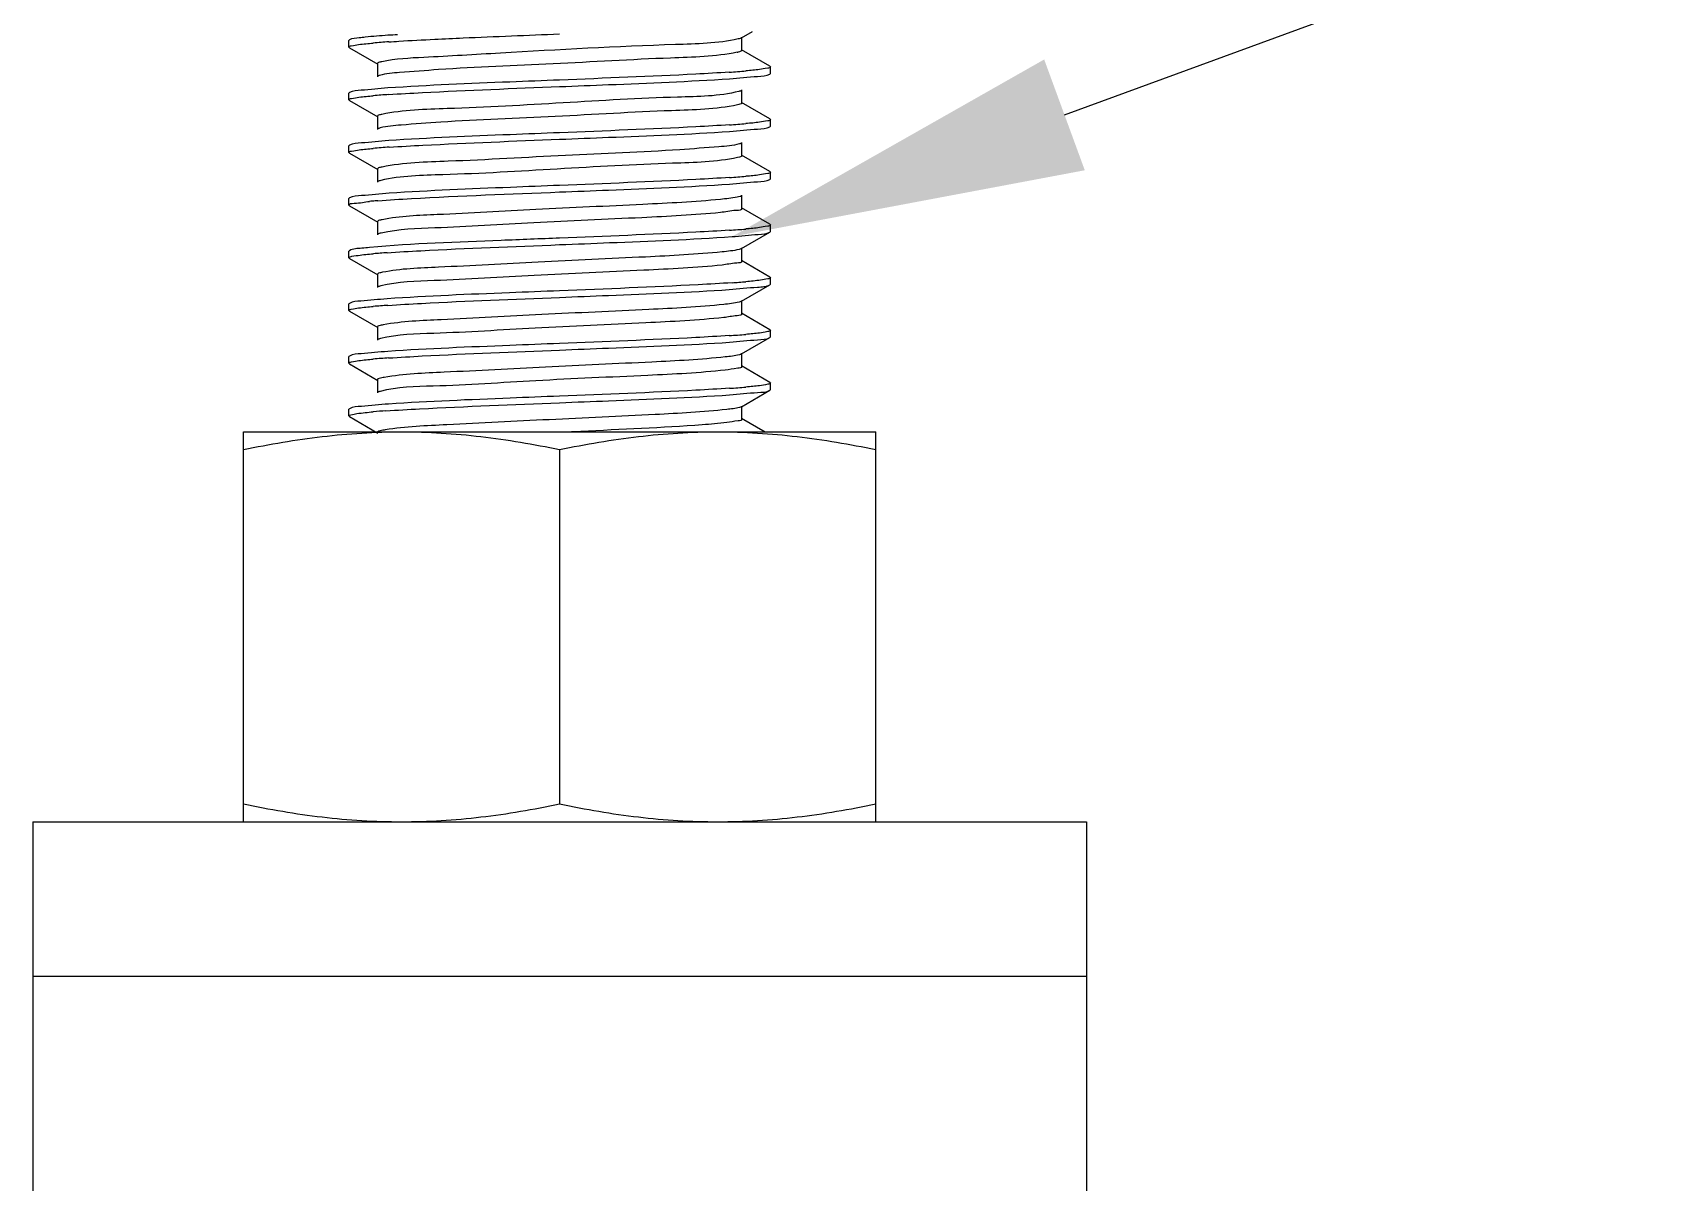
# Model space of a CAD drawing. Extents: x 4995099 to 5303443, y 4627657 to 4889583.
# Drawn here: x 5043571 to 5044493, y 4748598 to 4749247 of the extents above; entities that cross this region are included whole.
import ezdxf

# ---------------------------------------------------------------- set-up
doc = ezdxf.new("R2010")
doc.units = 0
doc.header["$LTSCALE"] = 1000
doc.header["$MEASUREMENT"] = 0
doc.layers.get('0').update_dxf_attribs({"color": 4, "linetype": 'CONTINUOUS'})

msp = doc.modelspace()

# ---------------------------------------------------------------- linework, layer by layer
at = {"linetype": 'Continuous'}
for p, q in [((5043970.79, 4749244.36), (5043977.11, 4749248.02)), ((5043971.12, 4749237.3), (5043971.12, 4749244.74)), ((5043749.38, 4749243.21), (5043749.1, 4749242.88)), ((5043749.1, 4749239.16), (5043749.1, 4749242.88)), ((5043749.38, 4749238.83), (5043749.1, 4749239.16)), ((5043749.38, 4749238.83), (5043765.54, 4749229.48)), ((5043986.95, 4749228.32), (5043970.79, 4749237.68)), ((5043765.21, 4749229.86), (5043765.21, 4749222.42)), ((5043986.95, 4749228.32), (5043987.23, 4749228)), ((5043987.23, 4749224.28), (5043987.23, 4749228)), ((5043986.95, 4749223.95), (5043987.23, 4749224.28)), ((5043749.38, 4749213.44), (5043749.1, 4749213.11)), ((5043749.1, 4749209.39), (5043749.1, 4749213.12)), ((5043749.38, 4749209.07), (5043749.1, 4749209.39)), ((5043749.38, 4749209.07), (5043765.54, 4749199.72)), ((5043986.95, 4749198.56), (5043970.79, 4749207.91)), ((5043971.12, 4749207.53), (5043971.12, 4749214.98)), ((5043765.21, 4749200.09), (5043765.21, 4749192.65)), ((5043969.39, 4749206.67), (5043968.56, 4749206.47)), ((5043986.95, 4749198.56), (5043987.23, 4749198.23)), ((5043986.95, 4749194.19), (5043987.23, 4749194.51)), ((5043987.23, 4749194.51), (5043987.23, 4749198.23)), ((5043749.38, 4749183.68), (5043749.1, 4749183.35)), ((5043749.1, 4749179.63), (5043749.1, 4749183.35)), ((5043971.12, 4749177.77), (5043971.12, 4749185.21)), ((5043749.38, 4749179.3), (5043749.1, 4749179.63)), ((5043749.38, 4749179.3), (5043765.54, 4749169.95)), ((5043969.75, 4749176.99), (5043968.61, 4749176.72)), ((5043986.95, 4749168.79), (5043970.79, 4749178.14)), ((5043765.21, 4749170.33), (5043765.21, 4749162.89)), ((5043986.95, 4749168.79), (5043987.23, 4749168.47)), ((5043986.95, 4749164.42), (5043987.23, 4749164.75)), ((5043987.23, 4749164.75), (5043987.23, 4749168.47)), ((5043749.38, 4749153.91), (5043749.1, 4749153.58)), ((5043749.1, 4749149.86), (5043749.1, 4749153.58)), ((5043971.12, 4749148), (5043971.12, 4749155.44)), ((5043749.38, 4749149.54), (5043749.1, 4749149.86)), ((5043749.38, 4749149.54), (5043765.54, 4749140.18)), ((5043986.95, 4749139.03), (5043970.79, 4749148.38)), ((5043765.21, 4749140.56), (5043765.21, 4749133.12)), ((5043970.79, 4749125.3), (5043986.95, 4749134.65)), ((5043986.95, 4749139.03), (5043987.23, 4749138.7)), ((5043986.95, 4749134.65), (5043987.23, 4749134.98)), ((5043987.23, 4749134.98), (5043987.23, 4749138.7)), ((5043971.12, 4749118.24), (5043971.12, 4749125.68)), ((5043749.38, 4749124.14), (5043749.1, 4749123.82)), ((5043749.1, 4749120.1), (5043749.1, 4749123.82)), ((5043749.38, 4749119.77), (5043749.1, 4749120.1)), ((5043749.38, 4749119.77), (5043765.54, 4749110.42)), ((5043986.95, 4749109.26), (5043970.79, 4749118.61)), ((5043765.21, 4749110.79), (5043765.21, 4749103.35)), ((5043986.95, 4749109.26), (5043987.23, 4749108.93)), ((5043987.23, 4749105.21), (5043987.23, 4749108.93)), ((5043970.79, 4749095.53), (5043986.95, 4749104.89)), ((5043986.95, 4749104.89), (5043987.23, 4749105.21)), ((5043749.38, 4749094.38), (5043749.1, 4749094.05)), ((5043749.1, 4749090.33), (5043749.1, 4749094.05)), ((5043749.38, 4749090), (5043749.1, 4749090.33)), ((5043749.38, 4749090), (5043765.54, 4749080.65)), ((5043986.95, 4749079.49), (5043970.79, 4749088.85)), ((5043971.12, 4749088.47), (5043971.12, 4749095.91)), ((5043765.21, 4749081.03), (5043765.21, 4749073.59)), ((5043986.95, 4749079.49), (5043987.23, 4749079.17)), ((5043987.23, 4749075.45), (5043987.23, 4749079.17)), ((5043970.79, 4749065.77), (5043986.95, 4749075.12)), ((5043986.95, 4749075.12), (5043987.23, 4749075.45)), ((5043749.38, 4749064.61), (5043749.1, 4749064.28)), ((5043749.1, 4749060.56), (5043749.1, 4749064.29)), ((5043749.38, 4749060.24), (5043749.1, 4749060.56)), ((5043749.38, 4749060.24), (5043765.54, 4749050.89)), ((5043971.12, 4749058.7), (5043971.12, 4749066.15)), ((5043765.21, 4749051.26), (5043765.21, 4749043.82)), ((5043986.95, 4749049.73), (5043970.79, 4749059.08)), ((5043970.79, 4749036), (5043986.95, 4749045.36)), ((5043986.95, 4749049.73), (5043987.23, 4749049.4)), ((5043986.95, 4749045.36), (5043987.23, 4749045.68)), ((5043987.23, 4749045.68), (5043987.23, 4749049.4)), ((5043749.38, 4749034.85), (5043749.1, 4749034.52)), ((5043749.1, 4749030.8), (5043749.1, 4749034.52)), ((5043971.12, 4749028.94), (5043971.12, 4749036.38)), ((5043749.27, 4749030.55), (5043749.1, 4749030.8)), ((5043749.38, 4749030.47), (5043749.27, 4749030.55)), ((5043749.38, 4749030.47), (5043765.54, 4749021.12)), ((5043984.24, 4749021.53), (5043970.79, 4749029.31)), ((5043689.57, 4749021.8), (5044046.76, 4749021.8)), ((5043689.57, 4748801.53), (5043689.57, 4749021.8)), ((5043880.11, 4749022.05), (5043874.78, 4749021.8)), ((5044046.76, 4748801.53), (5044046.76, 4749021.8)), ((5043868.17, 4749011.74), (5043868.17, 4748811.59)), ((5043570.51, 4748801.53), (5044165.83, 4748801.53)), ((5043570.51, 4748801.53), (5043570.51, 4745929.12)), ((5044165.83, 4748801.53), (5044165.83, 4745929.12)), ((5043570.51, 4748714.35), (5044165.83, 4748714.35))]:
    msp.add_line(p, q, dxfattribs=at)
msp.add_lwpolyline([(5044153.32, 4749200.87), (5045316.13, 4749626.82)])
for centre, radius, start, end in [((5043805.87, 4748730.56), 512.71, 93.82546, 94.80608), ((5043963.74, 4749259.5), 23.76, 281.49756, 282.79132), ((5043929.39, 4749750.42), 526.57, 273.76869, 274.79342), ((5043805.77, 4748701.98), 511.51, 93.83131, 94.80786), ((5043929.57, 4749718.34), 524.25, 273.77976, 274.79411), ((5043806.29, 4748665.61), 518.14, 93.80005, 94.80434), ((5043929.59, 4749688.31), 523.98, 273.78138, 274.79382), ((5043790.68, 4748826.21), 327.14, 94.67947, 95.24215), ((5043798.62, 4748730.42), 423.26, 94.49214, 94.69374), ((5043929.5, 4749659.74), 525.19, 273.77571, 274.79329), ((5043804.53, 4748628.36), 495.79, 93.91067, 94.81357), ((5043931.56, 4749603.88), 499.01, 273.90218, 274.80507), ((5043805.17, 4748590.58), 503.83, 93.86928, 94.81105), ((5043929.38, 4749601.71), 526.69, 273.76813, 274.79336), ((5043805.75, 4748553.39), 511.28, 93.83244, 94.80797), ((5043929.57, 4749569.55), 524.29, 273.77959, 274.79411), ((5043803.4, 4748553.18), 481.63, 93.97069, 94.82913)]:
    msp.add_arc(centre, radius, start, end, dxfattribs=at)
for points, knots in [([(5043758.4, 4749244.77), (5043757.26, 4749244.65), (5043754.28, 4749244.21), (5043751.03, 4749244.17), (5043749.39, 4749243.21)], [0, 0, 0, 0, 0.375527, 1, 1, 1, 1]), ([(5043776.53, 4749246.16), (5043774.75, 4749246.05), (5043768.7, 4749245.66), (5043762.65, 4749245.2), (5043758.4, 4749244.77)], [0, 0, 0, 0, 0.294617, 1, 1, 1, 1]), ([(5043797.6, 4749243.6), (5043802.94, 4749243.86), (5043826.46, 4749244.95), (5043849.99, 4749245.88), (5043868.17, 4749246.6)], [0, 0, 0, 0, 0.227178, 1, 1, 1, 1]), ([(5043749.1, 4749239.16), (5043749.1, 4749239.68), (5043751.81, 4749240.05), (5043753.2, 4749240.42), (5043754.58, 4749240.6)], [0, 0, 0, 0, 0.27238, 1, 1, 1, 1]), ([(5043968.47, 4749236.22), (5043956.11, 4749233.7), (5043921.12, 4749232.93), (5043865.06, 4749229.41), (5043813.89, 4749227.65), (5043781.37, 4749225.01), (5043770.1, 4749224.24), (5043766.44, 4749223.15)], [0, 0, 0, 0, 0.186906, 0.5149, 0.834439, 0.943372, 1, 1, 1, 1]), ([(5043968.99, 4749243.78), (5043957.42, 4749241.14), (5043912.21, 4749240.27), (5043853.2, 4749236.81), (5043797.98, 4749233.59), (5043775.5, 4749232.54), (5043767.71, 4749230.9)], [0, 0, 0, 0, 0.176504, 0.667042, 0.88168, 1, 1, 1, 1]), ([(5043771.66, 4749242.12), (5043773.56, 4749242.25), (5043782.2, 4749242.81), (5043790.85, 4749243.26), (5043797.6, 4749243.6)], [0, 0, 0, 0, 0.219992, 1, 1, 1, 1]), ([(5043970.79, 4749244.36), (5043970.57, 4749244.24), (5043969.97, 4749244.02), (5043969.36, 4749243.86), (5043968.99, 4749243.78)], [0, 0, 0, 0, 0.401788, 1, 1, 1, 1]), ([(5043971.12, 4749237.3), (5043971.11, 4749237.06), (5043970.2, 4749236.61), (5043969.53, 4749236.46), (5043968.99, 4749236.34)], [0, 0, 0, 0, 0.301708, 1, 1, 1, 1]), ([(5043767.71, 4749230.9), (5043767.08, 4749230.77), (5043766.32, 4749230.6), (5043765.22, 4749230.13), (5043765.22, 4749229.86)], [0, 0, 0, 0, 0.704888, 1, 1, 1, 1]), ([(5043987.23, 4749228), (5043987.23, 4749227.42), (5043984.13, 4749227.08), (5043982.58, 4749226.66), (5043981.03, 4749226.46)], [0, 0, 0, 0, 0.270407, 1, 1, 1, 1]), ([(5043766.44, 4749223.15), (5043766.26, 4749223.1), (5043765.96, 4749223), (5043765.66, 4749222.86), (5043765.54, 4749222.79)], [0, 0, 0, 0, 0.569178, 1, 1, 1, 1]), ([(5043868.17, 4749220.56), (5043858.82, 4749220.18), (5043826.48, 4749218.87), (5043794.13, 4749217.62), (5043771.18, 4749216.05)], [0, 0, 0, 0, 0.289182, 1, 1, 1, 1]), ([(5043771.59, 4749212.35), (5043777.93, 4749212.78), (5043810.1, 4749214.59), (5043842.31, 4749215.81), (5043868.17, 4749216.84)], [0, 0, 0, 0, 0.196967, 1, 1, 1, 1]), ([(5043964, 4749224.99), (5043957.67, 4749224.56), (5043925.74, 4749222.78), (5043893.79, 4749221.58), (5043868.17, 4749220.56)], [0, 0, 0, 0, 0.198238, 1, 1, 1, 1]), ([(5043868.17, 4749216.84), (5043877.38, 4749217.2), (5043909.37, 4749218.5), (5043941.38, 4749219.75), (5043964.13, 4749221.28)], [0, 0, 0, 0, 0.287875, 1, 1, 1, 1]), ([(5043964.13, 4749221.28), (5043969.41, 4749221.63), (5043976.82, 4749222.66), (5043984.89, 4749222.77), (5043986.95, 4749223.95)], [0, 0, 0, 0, 0.690891, 1, 1, 1, 1]), ([(5043749.1, 4749209.39), (5043749.1, 4749209.93), (5043751.91, 4749210.29), (5043753.34, 4749210.67), (5043754.76, 4749210.86)], [0, 0, 0, 0, 0.271848, 1, 1, 1, 1]), ([(5043771.18, 4749216.05), (5043766.14, 4749215.7), (5043759.06, 4749214.72), (5043751.35, 4749214.58), (5043749.39, 4749213.44)], [0, 0, 0, 0, 0.690101, 1, 1, 1, 1]), ([(5043969.39, 4749214.11), (5043958.15, 4749211.27), (5043924.61, 4749211.02), (5043869.9, 4749207.51), (5043814.28, 4749204.47), (5043779.85, 4749203.67), (5043767.75, 4749201.15)], [0, 0, 0, 0, 0.172112, 0.49211, 0.816561, 1, 1, 1, 1]), ([(5043970.79, 4749214.6), (5043970.61, 4749214.5), (5043970.15, 4749214.31), (5043969.67, 4749214.18), (5043969.39, 4749214.11)], [0, 0, 0, 0, 0.412535, 1, 1, 1, 1]), ([(5043767.75, 4749201.15), (5043767.11, 4749201.01), (5043766.35, 4749200.84), (5043765.22, 4749200.37), (5043765.22, 4749200.09)], [0, 0, 0, 0, 0.705209, 1, 1, 1, 1]), ([(5043968.56, 4749206.47), (5043956.38, 4749203.95), (5043921.77, 4749203.2), (5043866.09, 4749199.7), (5043815.04, 4749197.89), (5043782.18, 4749195.36), (5043770.65, 4749194.5), (5043766.78, 4749193.48)], [0, 0, 0, 0, 0.184419, 0.509926, 0.829804, 0.940533, 1, 1, 1, 1]), ([(5043971.12, 4749207.53), (5043971.12, 4749207.33), (5043970.4, 4749206.92), (5043969.83, 4749206.78), (5043969.39, 4749206.67)], [0, 0, 0, 0, 0.309908, 1, 1, 1, 1]), ([(5043766.78, 4749193.48), (5043766.53, 4749193.41), (5043766.11, 4749193.29), (5043765.7, 4749193.12), (5043765.54, 4749193.03)], [0, 0, 0, 0, 0.582256, 1, 1, 1, 1]), ([(5043868.17, 4749190.79), (5043858.87, 4749190.42), (5043826.67, 4749189.11), (5043794.46, 4749187.86), (5043771.59, 4749186.31)], [0, 0, 0, 0, 0.288643, 1, 1, 1, 1]), ([(5043964.13, 4749195.23), (5043957.8, 4749194.81), (5043925.83, 4749193.02), (5043893.83, 4749191.81), (5043868.17, 4749190.79)], [0, 0, 0, 0, 0.198015, 1, 1, 1, 1]), ([(5043868.17, 4749187.07), (5043877.38, 4749187.44), (5043909.38, 4749188.73), (5043941.39, 4749189.98), (5043964.15, 4749191.51)], [0, 0, 0, 0, 0.287899, 1, 1, 1, 1]), ([(5043964.15, 4749191.51), (5043969.43, 4749191.87), (5043976.82, 4749192.9), (5043984.9, 4749193), (5043986.95, 4749194.19)], [0, 0, 0, 0, 0.690866, 1, 1, 1, 1]), ([(5043987.23, 4749198.23), (5043987.23, 4749197.65), (5043984.15, 4749197.32), (5043982.61, 4749196.89), (5043981.07, 4749196.7)], [0, 0, 0, 0, 0.270549, 1, 1, 1, 1]), ([(5043749.1, 4749179.63), (5043749.1, 4749180.18), (5043752, 4749180.53), (5043753.47, 4749180.93), (5043754.93, 4749181.12)], [0, 0, 0, 0, 0.2714, 1, 1, 1, 1]), ([(5043771.59, 4749186.31), (5043766.45, 4749185.96), (5043759.25, 4749184.96), (5043751.39, 4749184.83), (5043749.39, 4749183.68)], [0, 0, 0, 0, 0.690433, 1, 1, 1, 1]), ([(5043969.75, 4749184.44), (5043965.99, 4749183.37), (5043954.61, 4749182.57), (5043921.93, 4749179.98), (5043870.82, 4749178.19), (5043814.92, 4749174.68), (5043780.1, 4749173.92), (5043767.82, 4749171.4)], [0, 0, 0, 0, 0.057877, 0.167606, 0.487311, 0.814214, 1, 1, 1, 1]), ([(5043771.95, 4749182.61), (5043778.28, 4749183.04), (5043810.34, 4749184.84), (5043842.43, 4749186.05), (5043868.17, 4749187.07)], [0, 0, 0, 0, 0.197595, 1, 1, 1, 1]), ([(5043970.79, 4749184.83), (5043970.66, 4749184.75), (5043970.31, 4749184.61), (5043969.96, 4749184.49), (5043969.75, 4749184.44)], [0, 0, 0, 0, 0.424841, 1, 1, 1, 1]), ([(5043767.82, 4749171.4), (5043767.16, 4749171.26), (5043766.38, 4749171.08), (5043765.22, 4749170.61), (5043765.22, 4749170.33)], [0, 0, 0, 0, 0.705913, 1, 1, 1, 1]), ([(5043968.61, 4749176.72), (5043956.61, 4749174.21), (5043922.38, 4749173.41), (5043866.99, 4749170.34), (5043812.21, 4749166.96), (5043778.59, 4749166.53), (5043767.16, 4749163.81)], [0, 0, 0, 0, 0.18225, 0.50532, 0.825389, 1, 1, 1, 1]), ([(5043971.12, 4749177.77), (5043971.12, 4749177.6), (5043970.57, 4749177.22), (5043970.1, 4749177.09), (5043969.75, 4749176.99)], [0, 0, 0, 0, 0.32015, 1, 1, 1, 1]), ([(5043767.16, 4749163.81), (5043766.83, 4749163.73), (5043766.28, 4749163.58), (5043765.74, 4749163.38), (5043765.54, 4749163.26)], [0, 0, 0, 0, 0.593653, 1, 1, 1, 1]), ([(5043964.15, 4749165.47), (5043957.82, 4749165.04), (5043925.84, 4749163.25), (5043893.83, 4749162.05), (5043868.17, 4749161.02)], [0, 0, 0, 0, 0.197982, 1, 1, 1, 1]), ([(5043868.17, 4749157.3), (5043877.37, 4749157.67), (5043909.35, 4749158.97), (5043941.34, 4749160.21), (5043964.08, 4749161.74)], [0, 0, 0, 0, 0.287815, 1, 1, 1, 1]), ([(5043964.08, 4749161.74), (5043969.38, 4749162.1), (5043976.79, 4749163.13), (5043984.89, 4749163.23), (5043986.95, 4749164.42)], [0, 0, 0, 0, 0.690907, 1, 1, 1, 1]), ([(5043987.23, 4749168.47), (5043987.23, 4749167.89), (5043984.14, 4749167.55), (5043982.61, 4749167.13), (5043981.06, 4749166.93)], [0, 0, 0, 0, 0.270562, 1, 1, 1, 1]), ([(5043771.95, 4749156.57), (5043766.73, 4749156.21), (5043759.41, 4749155.2), (5043751.42, 4749155.08), (5043749.39, 4749153.91)], [0, 0, 0, 0, 0.690711, 1, 1, 1, 1]), ([(5043765.47, 4749152.38), (5043771.78, 4749152.87), (5043805.99, 4749154.94), (5043840.25, 4749156.19), (5043868.17, 4749157.3)], [0, 0, 0, 0, 0.18466, 1, 1, 1, 1]), ([(5043958.95, 4749153.12), (5043944.41, 4749151.7), (5043909.65, 4749149.91), (5043856.31, 4749147.63), (5043807.31, 4749144.69), (5043778.14, 4749143.72), (5043767.92, 4749141.65)], [0, 0, 0, 0, 0.229049, 0.545233, 0.836568, 1, 1, 1, 1]), ([(5043868.17, 4749161.02), (5043858.92, 4749160.66), (5043826.84, 4749159.35), (5043794.75, 4749158.11), (5043771.95, 4749156.57)], [0, 0, 0, 0, 0.288182, 1, 1, 1, 1]), ([(5043970.07, 4749154.77), (5043969.52, 4749154.59), (5043965.85, 4749153.78), (5043962.11, 4749153.43), (5043958.95, 4749153.12)], [0, 0, 0, 0, 0.152403, 1, 1, 1, 1]), ([(5043970.79, 4749155.07), (5043970.69, 4749155.01), (5043970.45, 4749154.9), (5043970.21, 4749154.81), (5043970.07, 4749154.77)], [0, 0, 0, 0, 0.438999, 1, 1, 1, 1]), ([(5043749.11, 4749149.86), (5043749.12, 4749150.91), (5043755.14, 4749150.79), (5043757.87, 4749151.71), (5043760.79, 4749151.98)], [0, 0, 0, 0, 0.263671, 1, 1, 1, 1]), ([(5043958.95, 4749145.68), (5043944.23, 4749144.24), (5043909.08, 4749142.43), (5043855.26, 4749140.19), (5043806.31, 4749137.08), (5043777.31, 4749136.33), (5043767.4, 4749134.1)], [0, 0, 0, 0, 0.231234, 0.549995, 0.841234, 1, 1, 1, 1]), ([(5043971.12, 4749148), (5043971.12, 4749146.9), (5043964.83, 4749146.91), (5043961.99, 4749145.97), (5043958.95, 4749145.68)], [0, 0, 0, 0, 0.264973, 1, 1, 1, 1]), ([(5043767.92, 4749141.65), (5043767.24, 4749141.51), (5043766.44, 4749141.33), (5043765.22, 4749140.85), (5043765.22, 4749140.56)], [0, 0, 0, 0, 0.706519, 1, 1, 1, 1]), ([(5043767.4, 4749134.1), (5043767.02, 4749134.01), (5043766.39, 4749133.85), (5043765.77, 4749133.63), (5043765.55, 4749133.5)], [0, 0, 0, 0, 0.599327, 1, 1, 1, 1]), ([(5043964.08, 4749135.7), (5043957.76, 4749135.27), (5043925.8, 4749133.49), (5043893.81, 4749132.28), (5043868.17, 4749131.26)], [0, 0, 0, 0, 0.198096, 1, 1, 1, 1]), ([(5043965.52, 4749132.07), (5043970.48, 4749132.42), (5043977.43, 4749133.38), (5043985.01, 4749133.54), (5043986.95, 4749134.65)], [0, 0, 0, 0, 0.689778, 1, 1, 1, 1]), ([(5043987.23, 4749138.7), (5043987.23, 4749138.12), (5043984.13, 4749137.79), (5043982.59, 4749137.36), (5043981.04, 4749137.17)], [0, 0, 0, 0, 0.27051, 1, 1, 1, 1]), ([(5043760.79, 4749125.93), (5043759.33, 4749125.8), (5043755.57, 4749125.28), (5043751.45, 4749125.34), (5043749.39, 4749124.14)], [0, 0, 0, 0, 0.380478, 1, 1, 1, 1]), ([(5043868.17, 4749131.26), (5043857.16, 4749130.82), (5043821.36, 4749129.3), (5043785.51, 4749128.21), (5043760.79, 4749125.93)], [0, 0, 0, 0, 0.307364, 1, 1, 1, 1]), ([(5043770.71, 4749123), (5043777.05, 4749123.43), (5043809.52, 4749125.28), (5043842.02, 4749126.5), (5043868.17, 4749127.54)], [0, 0, 0, 0, 0.195382, 1, 1, 1, 1]), ([(5043868.17, 4749127.54), (5043877.57, 4749127.91), (5043910.03, 4749129.23), (5043942.5, 4749130.48), (5043965.52, 4749132.07)], [0, 0, 0, 0, 0.289675, 1, 1, 1, 1]), ([(5043970.79, 4749125.3), (5043970.4, 4749125.07), (5043966.79, 4749124.09), (5043963.12, 4749123.77), (5043959.91, 4749123.45)], [0, 0, 0, 0, 0.123943, 1, 1, 1, 1]), ([(5043749.1, 4749120.1), (5043749.1, 4749120.26), (5043751.01, 4749121.41), (5043752.71, 4749121.29), (5043754.38, 4749121.51)], [0, 0, 0, 0, 0.087797, 1, 1, 1, 1]), ([(5043959.91, 4749116), (5043945.22, 4749114.52), (5043909.85, 4749112.71), (5043855.56, 4749110.47), (5043806.2, 4749107.21), (5043776.94, 4749106.64), (5043767.11, 4749104.26)], [0, 0, 0, 0, 0.229241, 0.549849, 0.842936, 1, 1, 1, 1]), ([(5043959.91, 4749123.45), (5043945.55, 4749121.99), (5043910.9, 4749120.22), (5043857.47, 4749117.9), (5043808.01, 4749114.98), (5043778.46, 4749113.97), (5043768.05, 4749111.91)], [0, 0, 0, 0, 0.225271, 0.541123, 0.834355, 1, 1, 1, 1]), ([(5043971.12, 4749118.24), (5043971.12, 4749117.22), (5043965.35, 4749117.14), (5043962.71, 4749116.29), (5043959.91, 4749116)], [0, 0, 0, 0, 0.265614, 1, 1, 1, 1]), ([(5043768.05, 4749111.91), (5043767.33, 4749111.77), (5043766.5, 4749111.58), (5043765.22, 4749111.1), (5043765.22, 4749110.79)], [0, 0, 0, 0, 0.708127, 1, 1, 1, 1]), ([(5043987.23, 4749108.93), (5043987.23, 4749108.41), (5043984.48, 4749108.04), (5043983.07, 4749107.67), (5043981.68, 4749107.48)], [0, 0, 0, 0, 0.272165, 1, 1, 1, 1]), ([(5043770.71, 4749096.95), (5043765.78, 4749096.61), (5043758.86, 4749095.65), (5043751.31, 4749095.49), (5043749.39, 4749094.38)], [0, 0, 0, 0, 0.689705, 1, 1, 1, 1]), ([(5043767.11, 4749104.26), (5043766.79, 4749104.19), (5043766.26, 4749104.04), (5043765.74, 4749103.84), (5043765.54, 4749103.73)], [0, 0, 0, 0, 0.591838, 1, 1, 1, 1]), ([(5043868.17, 4749101.49), (5043858.75, 4749101.12), (5043826.26, 4749099.8), (5043793.75, 4749098.55), (5043770.71, 4749096.95)], [0, 0, 0, 0, 0.289807, 1, 1, 1, 1]), ([(5043771.17, 4749093.26), (5043777.5, 4749093.7), (5043809.82, 4749095.52), (5043842.17, 4749096.74), (5043868.17, 4749097.77)], [0, 0, 0, 0, 0.196205, 1, 1, 1, 1]), ([(5043965.52, 4749106.03), (5043959.18, 4749105.59), (5043926.74, 4749103.75), (5043894.28, 4749102.53), (5043868.17, 4749101.49)], [0, 0, 0, 0, 0.195558, 1, 1, 1, 1]), ([(5043868.17, 4749097.77), (5043877.36, 4749098.14), (5043909.31, 4749099.43), (5043941.27, 4749100.68), (5043963.99, 4749102.2)], [0, 0, 0, 0, 0.2877, 1, 1, 1, 1]), ([(5043963.99, 4749102.2), (5043969.31, 4749102.56), (5043976.75, 4749103.6), (5043984.88, 4749103.7), (5043986.95, 4749104.89)], [0, 0, 0, 0, 0.691019, 1, 1, 1, 1]), ([(5043749.1, 4749090.33), (5043749.1, 4749090.85), (5043751.81, 4749091.22), (5043753.2, 4749091.59), (5043754.57, 4749091.77)], [0, 0, 0, 0, 0.272398, 1, 1, 1, 1]), ([(5043960.83, 4749093.78), (5043946.77, 4749092.29), (5043912.49, 4749090.55), (5043859.28, 4749088.19), (5043809.35, 4749085.36), (5043779.33, 4749084.2), (5043768.54, 4749082.24)], [0, 0, 0, 0, 0.220169, 0.534105, 0.829282, 1, 1, 1, 1]), ([(5043970.79, 4749095.53), (5043970.42, 4749095.32), (5043967.13, 4749094.39), (5043963.77, 4749094.09), (5043960.83, 4749093.78)], [0, 0, 0, 0, 0.126191, 1, 1, 1, 1]), ([(5043971.12, 4749088.47), (5043971.12, 4749087.53), (5043965.84, 4749087.37), (5043963.4, 4749086.61), (5043960.83, 4749086.33)], [0, 0, 0, 0, 0.266397, 1, 1, 1, 1]), ([(5043768.54, 4749082.24), (5043767.7, 4749082.08), (5043766.76, 4749081.86), (5043765.22, 4749081.37), (5043765.22, 4749081.03)], [0, 0, 0, 0, 0.712882, 1, 1, 1, 1]), ([(5043960.83, 4749086.33), (5043946.21, 4749084.79), (5043910.66, 4749082.99), (5043855.96, 4749080.76), (5043806.19, 4749077.34), (5043776.65, 4749076.96), (5043766.88, 4749074.44)], [0, 0, 0, 0, 0.226976, 0.549217, 0.844212, 1, 1, 1, 1]), ([(5043987.23, 4749079.17), (5043987.23, 4749078.59), (5043984.12, 4749078.25), (5043982.58, 4749077.83), (5043981.02, 4749077.63)], [0, 0, 0, 0, 0.270399, 1, 1, 1, 1]), ([(5043766.88, 4749074.44), (5043766.61, 4749074.37), (5043766.16, 4749074.24), (5043765.71, 4749074.06), (5043765.54, 4749073.96)], [0, 0, 0, 0, 0.58487, 1, 1, 1, 1]), ([(5043868.17, 4749071.73), (5043858.81, 4749071.35), (5043826.47, 4749070.04), (5043794.12, 4749068.79), (5043771.17, 4749067.22)], [0, 0, 0, 0, 0.289201, 1, 1, 1, 1]), ([(5043963.99, 4749076.16), (5043957.67, 4749075.73), (5043925.74, 4749073.95), (5043893.78, 4749072.75), (5043868.17, 4749071.73)], [0, 0, 0, 0, 0.198249, 1, 1, 1, 1]), ([(5043868.17, 4749068.01), (5043877.38, 4749068.37), (5043909.37, 4749069.67), (5043941.38, 4749070.92), (5043964.13, 4749072.45)], [0, 0, 0, 0, 0.287873, 1, 1, 1, 1]), ([(5043964.13, 4749072.45), (5043969.41, 4749072.8), (5043976.81, 4749073.83), (5043984.89, 4749073.94), (5043986.95, 4749075.12)], [0, 0, 0, 0, 0.690906, 1, 1, 1, 1]), ([(5043749.1, 4749060.56), (5043749.1, 4749061.1), (5043751.91, 4749061.46), (5043753.33, 4749061.84), (5043754.75, 4749062.03)], [0, 0, 0, 0, 0.271865, 1, 1, 1, 1]), ([(5043771.17, 4749067.22), (5043766.13, 4749066.87), (5043759.06, 4749065.89), (5043751.35, 4749065.74), (5043749.39, 4749064.61)], [0, 0, 0, 0, 0.690089, 1, 1, 1, 1]), ([(5043961.71, 4749064.1), (5043947.96, 4749062.59), (5043914.07, 4749060.88), (5043861.1, 4749058.47), (5043810.74, 4749055.72), (5043780.24, 4749054.45), (5043769.09, 4749052.57)], [0, 0, 0, 0, 0.215068, 0.527073, 0.824187, 1, 1, 1, 1]), ([(5043771.58, 4749063.52), (5043777.91, 4749063.95), (5043810.09, 4749065.76), (5043842.3, 4749066.98), (5043868.17, 4749068.01)], [0, 0, 0, 0, 0.196944, 1, 1, 1, 1]), ([(5043970.79, 4749065.77), (5043970.45, 4749065.57), (5043967.45, 4749064.69), (5043964.38, 4749064.4), (5043961.71, 4749064.1)], [0, 0, 0, 0, 0.128615, 1, 1, 1, 1]), ([(5043769.09, 4749052.57), (5043768.11, 4749052.4), (5043767.04, 4749052.15), (5043765.22, 4749051.65), (5043765.22, 4749051.26)], [0, 0, 0, 0, 0.716853, 1, 1, 1, 1]), ([(5043961.71, 4749056.66), (5043947.18, 4749055.06), (5043911.5, 4749053.27), (5043856.42, 4749051.05), (5043806.27, 4749047.47), (5043776.43, 4749047.28), (5043766.7, 4749044.63)], [0, 0, 0, 0, 0.224472, 0.548168, 0.84513, 1, 1, 1, 1]), ([(5043971.12, 4749058.7), (5043971.12, 4749057.84), (5043966.32, 4749057.61), (5043964.06, 4749056.92), (5043961.71, 4749056.66)], [0, 0, 0, 0, 0.267341, 1, 1, 1, 1]), ([(5043766.7, 4749044.63), (5043766.47, 4749044.56), (5043766.07, 4749044.44), (5043765.69, 4749044.28), (5043765.54, 4749044.2)], [0, 0, 0, 0, 0.578532, 1, 1, 1, 1]), ([(5043868.17, 4749041.96), (5043858.87, 4749041.59), (5043826.67, 4749040.28), (5043794.45, 4749039.03), (5043771.58, 4749037.48)], [0, 0, 0, 0, 0.28866, 1, 1, 1, 1]), ([(5043964.13, 4749046.4), (5043957.8, 4749045.98), (5043925.83, 4749044.19), (5043893.83, 4749042.98), (5043868.17, 4749041.96)], [0, 0, 0, 0, 0.198019, 1, 1, 1, 1]), ([(5043868.17, 4749038.24), (5043877.38, 4749038.61), (5043909.38, 4749039.9), (5043941.39, 4749041.15), (5043964.15, 4749042.68)], [0, 0, 0, 0, 0.2879, 1, 1, 1, 1]), ([(5043964.15, 4749042.68), (5043969.43, 4749043.04), (5043976.82, 4749044.07), (5043984.9, 4749044.17), (5043986.95, 4749045.36)], [0, 0, 0, 0, 0.690878, 1, 1, 1, 1]), ([(5043987.23, 4749049.4), (5043987.23, 4749048.82), (5043984.15, 4749048.49), (5043982.61, 4749048.06), (5043981.07, 4749047.87)], [0, 0, 0, 0, 0.270547, 1, 1, 1, 1]), ([(5043771.58, 4749037.48), (5043766.44, 4749037.13), (5043759.24, 4749036.13), (5043751.39, 4749036), (5043749.39, 4749034.85)], [0, 0, 0, 0, 0.690423, 1, 1, 1, 1]), ([(5043962.56, 4749034.43), (5043949.12, 4749032.89), (5043915.63, 4749031.2), (5043862.92, 4749028.77), (5043812.15, 4749026.07), (5043781.18, 4749024.72), (5043769.67, 4749022.9)], [0, 0, 0, 0, 0.209983, 0.520062, 0.819106, 1, 1, 1, 1]), ([(5043770.05, 4749033.65), (5043776.39, 4749034.1), (5043809.08, 4749035.97), (5043841.8, 4749037.19), (5043868.17, 4749038.24)], [0, 0, 0, 0, 0.194182, 1, 1, 1, 1]), ([(5043970.79, 4749036), (5043970.48, 4749035.82), (5043967.77, 4749034.99), (5043964.98, 4749034.71), (5043962.56, 4749034.43)], [0, 0, 0, 0, 0.131217, 1, 1, 1, 1]), ([(5043749.11, 4749030.8), (5043749.12, 4749031.24), (5043751.32, 4749031.64), (5043752.53, 4749031.95), (5043753.67, 4749032.12)], [0, 0, 0, 0, 0.276774, 1, 1, 1, 1]), ([(5043962.56, 4749026.99), (5043957.97, 4749026.46), (5043930.51, 4749024.27), (5043903, 4749023.11), (5043880.11, 4749022.05)], [0, 0, 0, 0, 0.167768, 1, 1, 1, 1]), ([(5043971.12, 4749028.94), (5043971.12, 4749028.15), (5043966.77, 4749027.85), (5043964.7, 4749027.24), (5043962.56, 4749026.99)], [0, 0, 0, 0, 0.268465, 1, 1, 1, 1]), ([(5043689.57, 4749011.74), (5043704.27, 4749014.83), (5043733.88, 4749019.92), (5043763.89, 4749021.8), (5043778.87, 4749021.8)], [0, 0, 0, 0, 0.500766, 1, 1, 1, 1]), ([(5043769.67, 4749022.9), (5043768.73, 4749022.75), (5043767.31, 4749022.47), (5043765.84, 4749022.1), (5043765.43, 4749021.8)], [0, 0, 0, 0, 0.648621, 1, 1, 1, 1]), ([(5043778.87, 4749021.8), (5043793.84, 4749021.8), (5043823.86, 4749019.92), (5043853.47, 4749014.83), (5043868.17, 4749011.74)], [0, 0, 0, 0, 0.499234, 1, 1, 1, 1]), ([(5043868.17, 4749011.74), (5043882.87, 4749014.83), (5043912.47, 4749019.92), (5043942.49, 4749021.8), (5043957.46, 4749021.8)], [0, 0, 0, 0, 0.500766, 1, 1, 1, 1]), ([(5043957.46, 4749021.8), (5043972.44, 4749021.8), (5044002.46, 4749019.92), (5044032.06, 4749014.83), (5044046.76, 4749011.74)], [0, 0, 0, 0, 0.499234, 1, 1, 1, 1]), ([(5043689.57, 4748811.59), (5043704.27, 4748808.5), (5043733.88, 4748803.41), (5043763.89, 4748801.53), (5043778.87, 4748801.53)], [0, 0, 0, 0, 0.500766, 1, 1, 1, 1]), ([(5043778.87, 4748801.53), (5043793.84, 4748801.53), (5043823.86, 4748803.41), (5043853.47, 4748808.5), (5043868.17, 4748811.59)], [0, 0, 0, 0, 0.499234, 1, 1, 1, 1]), ([(5043868.17, 4748811.59), (5043882.87, 4748808.5), (5043912.47, 4748803.41), (5043942.49, 4748801.53), (5043957.46, 4748801.53)], [0, 0, 0, 0, 0.500766, 1, 1, 1, 1]), ([(5043957.46, 4748801.53), (5043972.44, 4748801.53), (5044002.46, 4748803.41), (5044032.06, 4748808.5), (5044046.76, 4748811.59)], [0, 0, 0, 0, 0.499234, 1, 1, 1, 1])]:
    msp.add_open_spline(points, degree=3, knots=knots, dxfattribs=at)
for points in [[(5043754.58, 4749240.6), (5043757.34, 4749240.97), (5043760.13, 4749241.23), (5043762.91, 4749241.46)], [(5043981.03, 4749226.46), (5043978.49, 4749226.14), (5043975.94, 4749225.91), (5043973.39, 4749225.69)], [(5043754.76, 4749210.86), (5043757.46, 4749211.21), (5043760.18, 4749211.47), (5043762.9, 4749211.7)], [(5043981.07, 4749196.7), (5043978.51, 4749196.38), (5043975.95, 4749196.14), (5043973.38, 4749195.92)], [(5043754.93, 4749181.12), (5043757.58, 4749181.46), (5043760.24, 4749181.7), (5043762.9, 4749181.93)], [(5043981.06, 4749166.93), (5043978.51, 4749166.61), (5043975.95, 4749166.38), (5043973.38, 4749166.16)], [(5043981.04, 4749137.17), (5043978.49, 4749136.85), (5043975.94, 4749136.61), (5043973.38, 4749136.39)], [(5043754.38, 4749121.51), (5043757.22, 4749121.9), (5043760.07, 4749122.16), (5043762.92, 4749122.4)], [(5043981.68, 4749107.48), (5043978.91, 4749107.12), (5043976.14, 4749106.86), (5043973.36, 4749106.62)], [(5043754.57, 4749091.77), (5043757.34, 4749092.14), (5043760.13, 4749092.4), (5043762.91, 4749092.63)], [(5043981.02, 4749077.63), (5043978.49, 4749077.31), (5043975.94, 4749077.08), (5043973.39, 4749076.86)], [(5043754.75, 4749062.03), (5043757.46, 4749062.38), (5043760.18, 4749062.64), (5043762.9, 4749062.87)], [(5043981.07, 4749047.87), (5043978.51, 4749047.55), (5043975.95, 4749047.31), (5043973.38, 4749047.09)], [(5043753.67, 4749032.12), (5043756.72, 4749032.56), (5043759.79, 4749032.84), (5043762.85, 4749033.1)]]:
    msp.add_open_spline(points, degree=3, dxfattribs=at)
msp.add_solid([(5044164.78, 4749169.57), (5043965.52, 4749132.07), (5044141.85, 4749232.16)])

doc.saveas('drawing.dxf')
